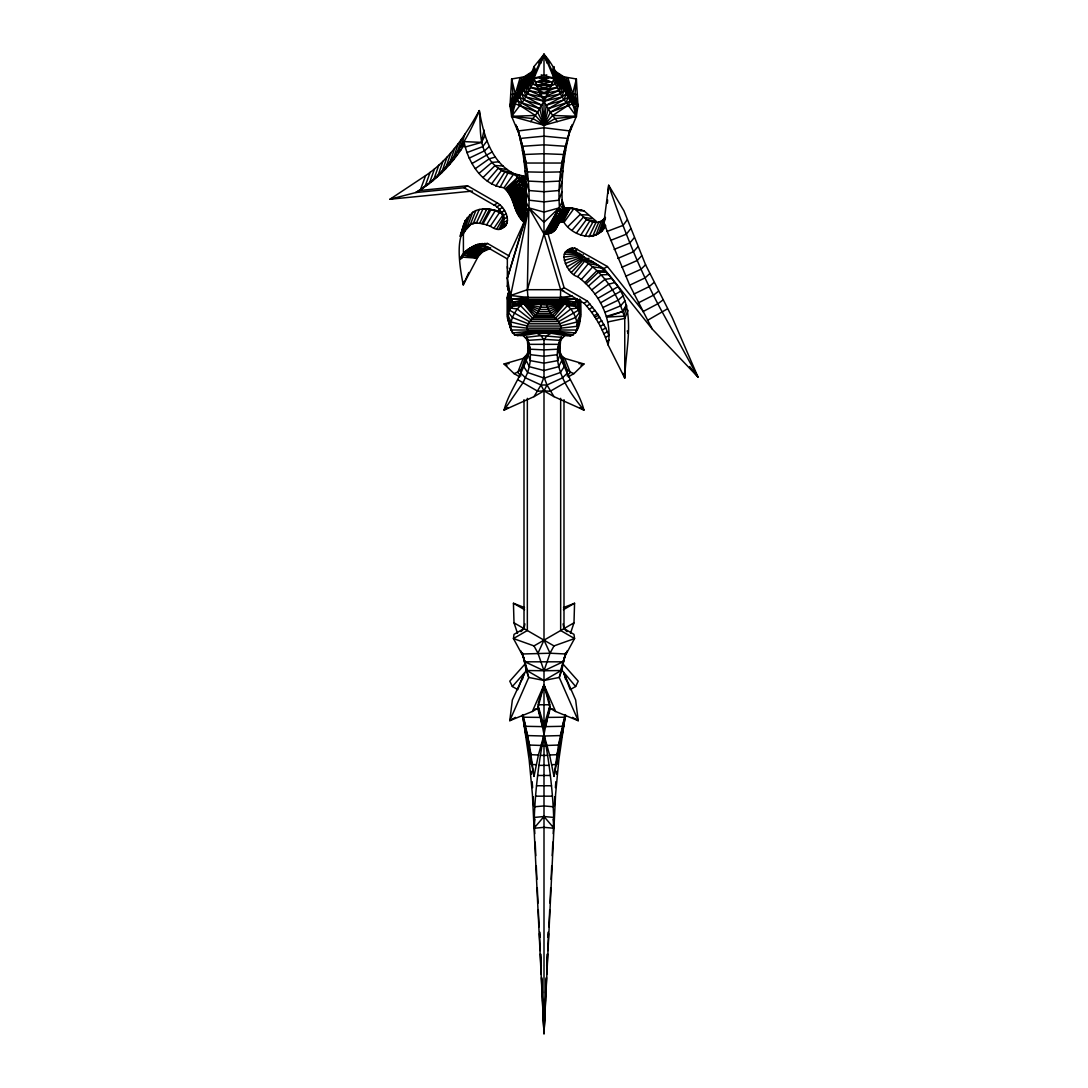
<?xml version="1.0" encoding="UTF-8"?>
<svg xmlns="http://www.w3.org/2000/svg" width="1088" height="1088" viewBox="0 0 1088 1088"><rect width="100%" height="100%" fill="white"/><g stroke="black" fill="none" stroke-linecap="round" stroke-linejoin="round"><path stroke-width="1.5" d="M516.95 126.725C523.858 151.001 526.864 176.392 525.83 201.62L528.904 207.903L524.008 222.374L507.348 258.93L507.348 285.858L510.626 295.501L527.34 297.391L560.66 297.391L576.912 299.241L573.458 304.164L570.683 305.021L557.328 302.138L530.672 302.138L528.238 300.723L527.34 289.694L528.904 207.903C530.074 179.602 525.654 151.232 515.902 124.671M562.714 209.821C560.524 182.934 563.258 155.734 570.194 129.703M570.506 633.243L573.988 622.839L574.559 603.269L563.489 607.594M522.77 715.999L529.149 759.75L532.413 794.322L544 1033.6L555.587 794.322L558.851 759.75L565.23 715.999M528.183 744.736L522.267 715.074L525.762 726.308L542.259 726.621L538.043 706.357C547.332 746.341 553.343 787.154 553.996 828.254L544 827.342L534.004 828.254C534.643 787.154 540.709 746.341 549.93 706.33L545.741 726.621L562.238 726.308L565.733 715.074L559.817 744.736M541.43 977.69L544 1033.6L545.346 999.818M545.618 993.072L546.217 977.867M546.693 966.049L547.155 954.217M547.835 937.326L548.039 932.266M542.654 999.818L544 1033.6L546.57 977.69M546.734 974.29L547.672 953.958M547.822 950.572L548.61 933.626M548.923 926.854L549.698 909.908M550.011 903.135L550.718 887.876M551.099 879.403L551.725 865.858M552.201 855.685L552.826 842.126M553.207 833.653L553.996 816.721L553.207 819.604M554.336 805.895L554.798 796.715M525.83 201.62L524.008 222.374L507.348 278.161L511.088 299.241L512.421 302.192L517.317 305.021L532.277 301.974L555.723 301.974L570.683 305.021L558.702 301.702L529.298 301.702L514.542 304.164L528.238 300.723L559.762 300.723L575.579 302.192L576.654 298.982M555.383 787.644L555.846 781.646M526.796 337.13C529.162 349.506 528.591 369.335 514.012 373.565L504.057 363.963L523.178 358.414L527.666 353.668L523.709 366.262C518.078 381.276 508.15 394.237 504.057 410.081L534.004 396.644L544 390.878L546.992 385.002L562.428 377.876L566.984 373.456L566.984 370.015L562.428 356.592L560.334 353.668L564.291 366.262C569.922 381.276 579.85 394.237 583.943 410.081L553.996 396.644L544 390.878L541.008 385.002L525.572 377.876L521.016 373.456L521.016 370.015L525.572 356.592M562.428 356.592L564.822 358.414L583.943 363.963L573.988 373.565C559.409 369.335 558.838 349.506 561.204 337.13M607.376 203.211L607.621 199.947M608.083 193.433L608.682 185.273L623.954 210.841L645.578 264.765L672.207 317.506L698.02 377.087L652.229 329.038L603.962 268.546L573.988 251.233C555.098 245.371 566.943 274.842 577.687 276.665C598.536 292.182 612.857 318.458 608.11 344.95L624.757 378.107C625.641 346.582 637.255 309.468 614.87 282.499C608.736 273.632 600.454 266.587 591.382 260.889L583.127 260.168L581.142 257.258L580.815 254.198L564.332 254.211M553.642 817.428L544 816.517L534.004 828.254L534.793 819.958M526.075 736.467L524.008 723.316L534.004 776.41L538.397 755.004L544 734.862L549.603 755.004L553.996 776.41L558.484 745.049L565.053 714.585M556.498 774.207L556.811 771.27M577.32 110.051C562.061 93.867 559.123 70.271 544 54.4L534.004 66.586L534.97 72.461L534.004 78.118L540.41 94.071L546.19 105.237L544 125.256L511.632 116.348L510.027 105.645L511.632 78.975L524.022 76.881L532.78 71.21M462.223 258.06L459.911 259.393C464.889 247.534 478.176 242.216 490.076 248.594L482.623 251.858L478.271 256.319L463.243 284.852C458.497 260.902 450.296 210.188 490.321 226.236C508.844 239.006 506.097 209.875 494.034 205.074L464.046 187.762L415.793 192.535L389.98 199.24L425.612 175.59C449.371 159.596 465.514 135.13 479.318 110.595C483.534 134.776 491.123 163.567 515.821 174.515C504.859 173.917 495.244 167.77 489.206 158.807C478.162 145.207 481.046 126.82 479.318 110.595C466.208 142.936 445.944 173.835 415.793 192.535C435.649 181.084 451.982 164.111 464.277 144.881L460.809 146.88L464.93 134.082M504.002 221.068L501.092 228.847C513.114 224.278 505.743 207.754 497.502 203.062L467.514 185.749L419.261 190.536M580.652 300.601C580.176 311.318 583.1 330.684 570.683 335.798L555.723 332.751L532.277 332.751L520.554 335.471L514.542 334.941L511.088 330.018L507.579 318.485L507.348 297.391L508.898 291.217M557.328 302.138L560.429 299.254L560.66 289.694L544 233.92L528.904 207.903L525.178 211.453L526.034 206.611M557.586 763.939L558.008 760.566M553.996 776.41L563.992 723.316L561.925 736.467M510.68 110.051L524.008 89.733L525.912 76.092L521.818 91.161L510.027 105.645L510.843 107.78M558.851 753.821L559.327 750.502M559.817 747.184L560.306 743.866M529.897 81.246L529.353 84.81L524.008 89.733L517.562 93.174L510.68 94.67M530.536 76.962L531.175 72.692L527.612 86.686L529.489 73.998L525.762 88.373L527.734 75.126L524.008 89.733L510.027 105.645L513.033 107.046L511.632 116.348L517.752 130.995L544 127.758L570.248 130.995L576.368 116.348L577.973 105.645L576.368 78.975L563.978 76.881L555.22 71.21M521.818 91.161L524.022 76.881L519.738 92.262L510.027 105.645L515.331 103.89L537.554 112.159L544 125.256L576.368 116.348L574.967 107.046L577.973 105.645L574.967 94.37L576.368 78.975L572.669 93.881L577.973 105.645L577.157 107.78M526.075 208.937L524.008 222.374C513.237 213.234 514.787 196.901 504.016 187.762C481.875 184.906 467.84 161.962 464.046 141.603L481.454 142.392L485.126 135.51M519.738 92.262L522.063 77.493L517.562 93.174L510.027 105.645L517.562 100.613L537.554 112.159L545.754 97.879L552.541 82.198L553.996 78.118L553.03 72.461L553.996 66.586L552.16 70.856C553.751 83.205 564.89 93.677 577.32 94.67M533.841 72.488L532.562 80.526L529.353 84.81L531.624 75.82M517.562 93.174L520.064 77.928L515.331 93.881L510.027 105.645L519.738 97.213L539.716 108.746L544 125.256L554.975 118.578L576.368 116.348L572.669 103.89L550.446 112.159L544 125.256L533.025 118.578L511.632 116.348L515.331 103.89M560.85 740.615L561.653 735.719M554.622 75.398L555.438 70.652L553.819 74.038L555.438 80.526L554.159 72.488M524.919 623.886L524.008 628.606L521.002 631.666M526.048 205.034L522.866 221.218L525.178 219.885M565.379 653.018L561.87 670.126L559.259 677.457L578.218 720.678L555.655 711.498L550.242 708.383L544 684.923L532.345 711.498L509.782 720.678L512.353 699.965L526.13 670.126L522.621 653.018M484.038 130.057L481.454 142.392L465.147 147.043M563.693 724.662L563.992 723.316M571.05 126.725C562.088 154.074 556.825 183.369 559.871 212.133L550.174 233.077L544 233.92L527.34 289.694L510.626 295.501L528.904 207.903L544 212.106L559.096 207.903L562.17 201.62M521.764 219.98L526.13 201.946M533.161 74.174L531.012 82.756L531.692 78.322L531.012 74.678L534.004 66.586L535.84 70.856L532.562 80.526L534.181 74.038L532.562 70.652L533.378 75.398M572.669 103.89L577.973 105.645L566.182 93.69L562.088 96.982L546.19 105.237L548.284 108.746L544 125.256L535.323 115.437L520.064 105.577L517.562 100.613M557.464 76.962L556.825 72.692L560.388 86.686L558.511 73.998L562.238 88.373L560.266 75.126L563.992 89.733L577.973 105.645L568.262 92.262L565.937 77.493L570.438 93.174L577.973 105.645L568.262 97.213L548.284 108.746L550.446 112.159L570.438 100.613L577.973 105.645L566.182 91.161L562.088 76.092L563.992 89.733L562.088 96.982L576.368 116.348L552.677 115.437L544 125.256L541.81 105.237L525.912 96.982L521.818 93.69L510.027 105.645L513.033 94.37L511.632 78.975L515.331 93.881M522.349 679.633L524.008 673.377L512.353 686.501L517.766 689.629L524.008 673.377M501.554 211.902C492.279 209.494 481.345 206.448 472.668 212.323L467.554 226.168L471.022 224.155L464.794 231.159L461.326 233.172L463.91 223.679M534.004 828.254L534.793 825.37M524.008 365.514L523.709 366.615L527.666 372.531L544.299 378.148L560.334 372.531L564.291 366.615L563.992 365.514M535.255 332.37L541.008 335.566L544 340.068L544 377.046L541.008 385.002L534.004 396.644M515.481 717.386L509.782 720.678L528.741 677.457L522.213 652.95L527.435 670.521L544 670.766L560.565 670.521L565.828 653.045L559.259 677.457L544 680.449L528.741 677.457L526.13 670.126L544 680.449L561.87 670.126L575.647 686.501L570.234 689.629L563.992 673.377L565.651 679.633M520.703 218.674L526.17 199.866M567.65 140.066L563.407 154.482L544 153.707L524.593 154.482L520.35 140.066M572.098 124.671L567.637 138.434L544 136.163L520.363 138.434M544 1033.6L544 670.766L550.025 653.222L553.996 645.918L574.559 638.561L573.988 634.372L563.992 628.606L563.081 623.886M565.583 150.389L561.816 163.037L526.184 163.037L522.417 150.389M549.766 706.37L544 725.614L542.259 726.621M563.992 160.698L560.565 171.918L544 172.244L527.435 171.918L524.008 160.698M507.348 278.161L528.904 207.903L544 222.319L559.096 207.903L561.884 210.569M528.374 352.689L526.075 360.169L529.285 366.683L527.666 372.531L523.178 382.459L504.057 410.081L508.422 407.565M560.551 338.354C549.78 364.48 568.045 390.905 583.943 410.081L579.578 407.565M604.248 222.088C601.011 244.623 572.655 236.817 563.992 222.374C555.968 220.007 554.73 229.391 550.174 233.077M563.747 724.486L560.266 735.583L543.755 736.032M567.12 650.923L563.04 661.817L544 670.766L524.96 661.817L520.88 650.923M560.85 737.528L558.484 745.049L547.142 745.443M461.326 233.172L465.283 220.619L472.668 212.323M562.85 170.993L559.681 181.084L544 181.873L528.319 181.084L525.15 170.993M561.326 337.212L558.715 344.338L529.285 344.338L526.674 337.212M538.234 703.242L544 684.923L555.655 711.498M558.375 749.945L556.879 754.691L549.603 755.004M528.455 350.703L527.517 353.641L530.305 360.645L529.285 366.683L544 370.518L558.715 366.683L561.925 360.169L559.626 352.689M560.483 340.394L557.695 349.194L544 349.901L530.305 349.194L527.517 340.394M478.598 253.409L477.088 258.155L461.122 257.04L463.434 255.707L463.379 234.314L464.794 231.159M556.199 762.144L555.451 764.497L551.793 764.687M504.07 223.04L502.683 227.378L506.151 225.379M509.17 291.176L507.579 295.528L507.348 316.622L511.088 330.018L576.912 330.018L580.652 316.622L580.421 300.274M576.504 299.309L575.579 302.192L560.429 299.254M461.625 139.06L457.422 151.994L460.89 149.981M479.21 253.436L478.271 256.319L462.509 254.878L464.821 253.545M458.17 143.874L453.886 156.903L457.354 154.904M467.364 217.355L463.08 230.411L466.548 228.398M562.17 181.274L559.137 190.509L544 191.76L528.863 190.509L525.83 181.274M454.58 148.498L450.201 161.65L453.682 159.637M605.513 217.722L602.874 226.562L605.186 225.23M450.84 152.946L446.379 166.192L449.847 164.193M446.964 157.202L442.422 170.558L445.89 168.545M519.683 217.301L526.198 198.356M442.966 161.269L438.314 174.719L441.782 172.706M604.615 228.126L601.147 230.126L605.241 217.328L603.473 219.518L598.835 232.995L602.303 230.996L605.758 225.746M559.994 347.018L557.342 354.715L544 356.252L530.658 354.715L528.006 347.018M469.839 214.581L465.161 228.072L468.629 226.059M561.952 191.542L558.96 200.178L544 201.906L529.04 200.178L526.048 191.542M438.818 165.145L434.071 178.677L437.539 176.678M566.182 93.69L563.978 99.96L546.19 105.237M540.818 63.349L544 54.4L549.168 62.982M434.547 168.817L429.692 182.444L433.16 180.445M430.141 172.298L425.19 186.021L428.658 184.008M478.706 253.708L477.088 258.155L462.509 254.878M425.612 175.59L420.553 189.38L424.021 187.381M576.953 325.611L578.694 320.946M603.473 219.518L601.31 221.109L595.979 235.09L602.303 230.996M563.992 222.374L574.07 208.393L586.473 219.518L596.469 221.462L583.984 210.841L568.67 207.794L565.733 208.202L556.988 223.774L561.286 221.218C556.362 224.631 556.634 232.533 549.277 233.512L559.096 207.903L561.87 211.738M479.427 253.327L478.271 256.319L464.059 252.919L469.241 249.179L465.773 251.178L479.59 254.646L480.814 251.641M523.178 358.414L517.752 372.477L520.88 375.904M564.074 659.165L563.04 661.817L524.96 661.817L523.926 659.165M475.823 210.61L470.22 224.726L472.532 223.38M525.912 197.934L518.731 215.873L526.252 198.22M544 340.068L546.992 335.566L552.745 332.37M628.089 310.338L624.757 318.43L624.757 378.107L623.22 373.361M568.262 97.213L565.937 102.816L548.284 108.746M555.914 229.078L552.446 231.078L560.837 211.031L565.733 208.202L556.226 224.454L561.979 221.122M547.291 77.52L534.004 78.118L544 54.4L552.16 70.856M601.31 221.109L598.794 222.074L592.674 236.382L596.142 234.369M479.278 209.467L473.13 223.761L475.442 222.414M560.837 211.031L551.004 232.519L560.837 211.031L549.277 233.512M557.029 227.215L553.561 229.214L561.911 210.079L552.446 231.078M561.911 210.079L553.044 230.194L556.512 228.194M537.554 112.159L535.323 115.437L511.632 116.348L524.022 99.96L534.317 80.77M468.792 272.517L463.243 284.852L463.243 281.534M548.23 301.757C541.457 314.228 570.656 322.13 557.328 332.901L530.672 332.901L517.317 335.798M580.421 318.485L575.579 332.969L559.762 331.5L528.238 331.5L512.421 332.969L507.579 318.485M504.329 217.94L499.025 229.486L501.337 228.154M544 670.766L537.975 653.222L544 640.152L544 390.878L537.744 391.245L517.752 379.698M476.272 223.271L482.99 208.896L486.309 209.603M525.708 194.63L517.004 212.894L526.415 196.738M553.561 229.214L563.094 209.29L554.431 227.079L557.899 225.08M563.094 209.29L553.996 228.154L557.464 226.141M575.647 686.501L578.218 681.17L562.605 663.598M598.794 222.074L595.979 222.401L588.975 236.803L591.287 235.47M535.84 70.856L544 54.4L553.996 78.118L540.709 77.52M517.834 214.404L525.926 198.22M570.438 100.613L567.936 105.577L552.677 115.437L550.446 112.159M479.59 223.285L486.921 208.91L499.582 211.738M562.85 222.224L570.248 207.862L583.984 210.841M553.683 80.77L562.088 96.982L544 101.266L525.912 96.982L524.008 89.733L531.012 74.678L532.399 77.234M559.014 223.217L555.546 225.23L564.373 208.665L554.948 226.1L558.416 224.101M481.889 223.611L489.546 209.29L501.772 212.133M545.142 234.083L559.096 207.903L560.769 210.514M526.578 186.374L523.627 185.15L513.59 203.497L524.906 187.245L514.447 206.638L526.089 189.394L517.752 177.548L513.93 173.672L504.791 172.067L495.829 186.048M554.431 227.079L564.373 208.665M555.601 77.234L556.988 74.678L556.308 78.322L556.988 82.756L554.839 74.174M626.389 304.776L622.717 311.508L606.696 317.098L624.09 316.159L626.674 305.551L622.717 311.508L606.41 316.322M516.256 211.344L526.388 192.998L515.562 209.78L526.089 189.394L514.964 208.216M500.031 187.326L507.987 173.033M483.072 223.788L491.042 209.508L495.285 210.678L503.418 214.363L494.034 228.154M584.977 236.382L592.946 222.074L595.979 222.401M556.988 223.774L567.161 207.917L558.715 222.782L568.67 207.794L574.668 209.263M496.618 229.255L504.043 216.403M561.748 222.183L570.248 207.862L581.726 210.637M555.546 225.23L565.733 208.202M538.832 62.982L544 54.4L547.182 63.349M486.649 224.767L495.285 210.678M514.012 205.074L524.906 187.245M557.818 223.23L567.161 207.917M559.667 222.469L568.67 207.794L560.674 222.265L570.248 207.862L580.666 210.718M563.992 89.733L560.266 93.908L542.246 97.879L558.511 90.739L560.388 82.538L556.825 87.489L538.655 90.182L555.22 84.17L558.647 78.635L556.825 87.489L540.41 94.071L558.511 90.739L562.238 86.346L560.266 93.908L544 101.266L527.734 93.908L524.008 89.733M513.074 201.933L523.627 185.15L526.32 186.646M580.788 235.09L589.75 221.109L596.047 222.51M511.782 198.791L522.267 183.11L526.646 184.416M490.321 226.236L499.637 212.405L502.683 213.058M504.016 187.762L513.93 173.672L524.008 176.215L526.252 178.609L517.752 177.548L505.158 188.918M570.683 335.798L564.822 335.621L560.334 340.367L543.701 339.32L527.666 340.367L523.178 335.621L520.554 335.471M535.323 115.437L530.672 121.598M510.204 195.731L520.839 181.166L526.47 182.199M486.853 141.073L482.759 146.622L466.874 152.606M491.531 183.954L501.527 170.462L511.523 172.407M576.477 232.995L586.473 219.518L592.946 222.074M627.191 219.858L623.07 225.379L607.199 231.404L629.707 285.206L652.229 329.038M630.578 228.874L626.375 234.178L610.586 240.421M583.222 254.633L581.142 257.258L565.325 263.541M573.988 274.312L584.582 261.229L593.966 262.766M508.341 192.834L519.33 179.302L525.722 179.792M577.687 276.665L588.363 263.636L597.679 265.132M634.114 237.878L629.83 242.978L614.122 249.424M624.92 300.764L620.636 305.837L604.928 312.31M487.234 181.084L498.25 168.286L507.212 169.538M572.179 230.126L583.209 217.328L592.171 218.593M525.395 663.598L509.782 681.17L512.353 686.501M637.799 246.867L633.42 251.75L617.807 258.414M581.359 279.439L592.715 266.914L601.351 267.906M506.274 190.155L517.752 177.548L525.15 177.371M567.12 375.904L570.248 372.477L564.822 358.414M641.621 255.83L637.16 260.508L621.629 267.376M571.39 272.422L583.127 260.168C604.098 272.966 618.542 294.889 624.757 318.43L608.11 321.871M483.031 177.521L495.054 165.566L503.023 165.974M567.99 226.562L580.013 214.622L587.969 215.016M584.95 282.608L596.958 270.654L604.928 271.062M645.578 264.765L641.036 269.239L625.6 276.311M586.119 283.791L598.454 272.163L606.111 272.245M642.056 309.944L607.43 266.533L574.872 248.132L570.384 248.526L565.325 252.008L579.564 253.327M649.686 273.673L645.034 277.93L629.707 285.206M489.165 146.608L484.527 150.838L469.186 158.141M622.839 296.018L618.161 300.206L602.847 307.564M588.418 286.117L601.079 274.815L608.41 274.57M653.929 282.54L649.182 286.593L633.937 294.073M479.033 173.332L492.021 162.384L499.025 161.799M591.75 289.938L605.01 279.344L611.728 278.406M658.308 291.353L653.453 295.202L638.316 302.899M568.983 269.878L582.338 259.325L588.975 258.346M662.81 300.125L657.859 303.77L642.831 311.671M515.739 303.824L510.68 308.04L507.579 314.5L511.088 322.021L510.626 326.278L527.34 328.168L560.66 328.168L577.374 326.278C576.64 315.683 569.949 303.103 558.348 301.961M475.334 168.64L489.206 158.807L495.326 157.094M594.878 294.046L608.722 284.213L614.87 282.499M667.447 308.842L647.455 320.389M554.472 230.52L547.305 234.042L559.096 207.903L560.742 210.814M509.361 256.074L487.506 243.454L477.455 244.433L467.622 249.655L481.046 253.15L465.773 251.178M620.446 291.353L600.467 302.899M597.802 298.384L617.78 286.838M472.029 163.526L492.021 151.994M464.046 187.762L467.514 185.749M494.034 205.074L497.502 203.062M496.618 206.951L500.086 204.952M499.025 209.494L502.493 207.495M465.079 230.71L461.611 232.723L465.283 220.619L459.911 236.314L463.379 234.314M501.092 212.527L504.56 210.528M502.683 215.832L506.151 213.833M503.676 219.191L507.158 217.192M504.016 222.374L507.498 220.374M503.676 225.175L507.158 223.162M467.622 249.655L482.623 251.858L469.608 248.35L473.09 246.337M469.608 248.35L484.323 250.743L471.743 247.275L475.211 245.262M476.49 244.786L473.022 246.799L486.132 249.818L471.743 247.275M477.455 244.433L473.987 246.432L488.05 249.111M479.822 243.821L476.354 245.834L484.038 245.466L507.348 258.93M482.297 243.467L478.829 245.466L490.688 247.969M484.854 243.345L481.386 245.344L487.873 246.758M484.038 245.466L487.506 243.454M549.712 232.125L546.244 234.124L559.096 207.903L560.524 210.841M555.234 229.854L548.325 233.838L559.096 207.903L560.306 210.827M570.384 248.526L566.916 250.526L576.749 252.171M572.451 247.887L568.983 249.886L576.409 251.491M574.872 248.132L571.39 250.131L575.797 251.151M573.988 251.233L577.456 249.234M566.916 266.846L584.283 256.822M608.11 344.95L605.499 337.43L608.967 335.43L605.717 327.964L597.489 313.725L587.452 301.158L564.128 287.694L560.66 289.694L527.34 289.694M603.962 268.546L607.43 266.533M563.693 290.754L560.66 289.694L583.984 303.158L587.452 301.158M583.984 303.158L586.622 306.095L590.09 304.096M586.622 306.095L589.193 309.182L592.661 307.183M589.193 309.182L591.654 312.392L595.122 310.393M591.654 312.392L594.021 315.724L597.489 313.725M595 317.22L598.468 315.207M594.021 315.724L596.265 319.165L599.746 317.166M596.265 319.165L598.4 322.701L601.868 320.702M605.499 337.43L600.386 326.305L603.867 324.306M602.249 329.977L605.717 327.964M603.949 333.69L607.417 331.677M606.886 341.197L609.198 339.864M581.033 365.65L583.943 363.963L578.952 363.637M568.276 376.856L573.988 373.565M563.434 609.688L574.559 603.269M524.008 399.677L524.008 628.606L514.012 634.372L513.441 638.561L534.004 645.918L573.988 622.839M532.345 711.498L537.758 708.383L544 684.923L549.766 703.242M570.248 379.698L550.256 391.245L544 390.878M523.138 303.593L529.652 301.961M393.026 198.016L389.98 199.24L472.478 191.066M597.244 233.947L599.447 233.09M548.842 82.348L537.01 86.224L555.22 84.17M534.725 709.362L537.758 708.383L540.097 717.4L523.641 717.223L522.947 714.585M502.493 227.487L504.56 226.848M548.121 78.499L535.459 82.198L548.842 81.151M529.298 301.702L517.317 305.021L532.277 301.974L523.573 303.416C517.113 307.591 512.842 314.609 511.088 322.021L527.571 326.046L560.429 326.046L576.912 322.021L580.421 314.5L577.32 308.04L572.261 303.824M534.004 78.118L546.761 74.854M520.554 304.708L530.672 302.138M521.41 335.118L532.426 332.398M564.332 260.182L580.815 256.156M529.693 302.056L523.573 303.416L534.004 316.622L553.996 316.622L564.862 303.593M531.026 301.866L523.573 303.416L535.731 315.37L552.269 315.37L564.427 303.416L558.307 302.056M527.571 299.254L512.421 302.192L507.348 285.858L511.088 299.241L576.912 299.241M520.39 303.974L514.012 305.089L514.012 301.784M532.658 301.825L523.573 303.416L537.336 313.67L550.664 313.67L564.427 303.416L556.974 301.866M523.178 335.621L537.744 333.105L550.256 333.105L564.822 335.621M514.542 334.941L529.298 332.479L558.702 332.479L573.458 334.941M525.572 337.43L541.008 335.566L562.428 337.43M527.34 297.391L511.088 299.241L507.579 287.708L510.762 295.174M563.992 256.999L580.706 255.109M560.66 297.391L572.356 296.072M538.152 301.92L523.573 303.416L538.723 311.658L549.277 311.658L564.427 303.416L555.342 301.825M532.277 332.751C514.284 326.278 547.196 312.691 539.77 301.757M534.358 817.428L544 816.517L553.996 828.254L553.207 819.958M528.238 300.723L512.421 302.192L508.246 289.19L508.246 285.872M534.888 806.738L544 805.95L553.112 806.738M535.609 796.171L552.391 796.171M536.506 785.754L551.494 785.754M509.048 363.637L504.057 363.963L506.967 365.65M537.594 775.472L550.406 775.472M538.859 765.354L549.141 765.354M560.66 398.33L560.66 630.523L574.559 638.561L566.154 654.01L550.025 653.222L521.846 654.01L513.441 638.561L527.34 630.523L527.34 398.33M540.314 755.412L547.686 755.412M541.946 745.634L546.054 745.634M564.359 717.223L547.903 717.4L550.242 708.383L553.275 709.362M541.008 385.002L546.992 385.002L553.996 396.644M537.758 704.766L550.242 704.766M544.245 736.032L527.734 735.583L524.253 724.486M540.858 745.443L529.516 745.049L524.008 723.316L524.307 724.662M538.397 755.004L531.121 754.691L529.625 749.945M536.207 764.687L532.549 764.497L531.801 762.144M565.352 146.282L544 144.813L522.648 146.282L517.113 127.269M539.158 81.151L552.541 82.198L539.879 78.499M549.848 301.92L564.427 303.416L548.23 309.454L539.77 309.454L523.573 303.416L564.427 303.416L547.563 307.21L540.437 307.21L523.573 303.416L547.332 305.089L564.427 303.416L555.723 301.974L567.446 304.708M521.342 175.93L524.008 176.215M464.059 252.919L479.59 254.646M532.78 84.17L549.345 90.182L531.175 87.489L527.612 82.538L529.489 90.739L545.754 97.879L527.734 93.908L525.762 86.346L529.489 90.739L547.59 94.071L531.175 87.489L529.353 78.635L532.78 84.17L550.99 86.224L539.158 82.348M558.702 301.702L573.458 304.164L559.762 300.723M567.61 303.974L573.988 305.089L573.988 301.784M525.327 180.635L519.33 179.302L507.334 191.461L517.752 177.548L525.722 179.52M512.502 174.066L520.01 175.794L517.222 174.937M555.723 332.751L567.446 335.471M555.574 332.398L566.59 335.118M541.239 74.854L553.996 78.118M541.81 105.237L524.022 99.96L521.818 93.69M525.504 182.675L520.839 181.166L509.306 194.262L519.33 179.302L526.442 181.75M539.716 108.746L522.063 102.816L519.738 97.213M517.494 633.243L514.012 622.839L513.441 603.269L524.511 607.594M526.347 184.892L522.267 183.11L511.034 197.241L520.839 181.166L526.646 183.763M526.633 185.558L522.267 183.11L512.462 200.355L523.627 185.15L526.116 186.85M514.012 373.565L519.724 376.856M513.441 603.269L524.566 609.688M514.012 622.839L553.996 645.918M572.519 717.386L578.218 720.678L575.647 699.965L563.992 673.377M545.741 726.621L544 725.614L538.234 706.37M566.998 631.666L563.992 628.606L563.992 399.677M689.642 366.588L698.02 377.087L662.388 312.297C640.22 271.891 623.438 228.847 608.682 185.273L603.962 222.374L607.199 231.404M557.328 121.598L552.677 115.437M598.4 322.701L600.386 326.305M534.004 645.918L537.975 653.222M544 640.152L550.025 653.222M546.992 385.002L544 377.046M509.306 320.946L511.047 325.611M560.184 211.113L559.096 207.903L544 233.92L544 101.266M627.286 330.902L628.089 333.418M559.545 350.703L560.483 353.641L557.695 360.645L544 363.161L530.305 360.645L530.305 349.194L527.449 338.354M562.102 200.015L565.107 209.576M547.944 233.512L564.128 287.694M572.669 93.881L567.936 77.928L570.438 93.174M568.262 92.262L563.978 76.881L566.182 91.161M561.775 200.192L564.441 209.93M553.207 825.37L553.996 828.254M534.793 819.604L534.004 816.721L534.793 833.653M556.376 75.82L558.647 84.81L558.103 81.246M523.641 717.223L529.516 745.049L534.004 776.41M561.966 206.611L562.537 209.848M526.347 735.719L527.15 740.615M527.694 743.866L528.183 747.184M528.673 750.502L529.149 753.821M529.992 760.566L530.414 763.939M507.348 266.614L507.579 268.736M507.348 297.391L507.579 299.513M531.189 771.27L531.502 774.207M532.154 781.646L532.617 787.644M533.202 796.715L533.664 805.895M535.174 842.126L535.799 855.685M536.275 865.858L536.901 879.403M537.282 887.876L537.989 903.135M538.302 909.908L539.077 926.854M539.39 933.626L540.178 950.572M540.328 953.958L541.266 974.29M539.961 932.266L540.165 937.326M540.845 954.217L541.307 966.049M541.783 977.867L542.382 993.072M579.754 299.023L579.754 312.27L575.579 317.519L559.762 323.802L528.238 323.802L512.421 317.519L508.246 312.27L508.246 294.059L509.306 293.08L509.306 310.066L529.298 321.599L558.702 321.599L578.694 310.066L578.694 299.866M577.32 298.806L577.32 308.04L570.683 309.033L557.328 319.586L530.672 319.586L517.317 309.033L510.68 308.04L510.68 294.195M575.702 301.267L575.702 306.34L567.446 305.619L555.723 317.886L532.277 317.886L520.554 305.619L512.298 306.34L512.298 301.267M544 54.4L544 75.562"/></g></svg>
